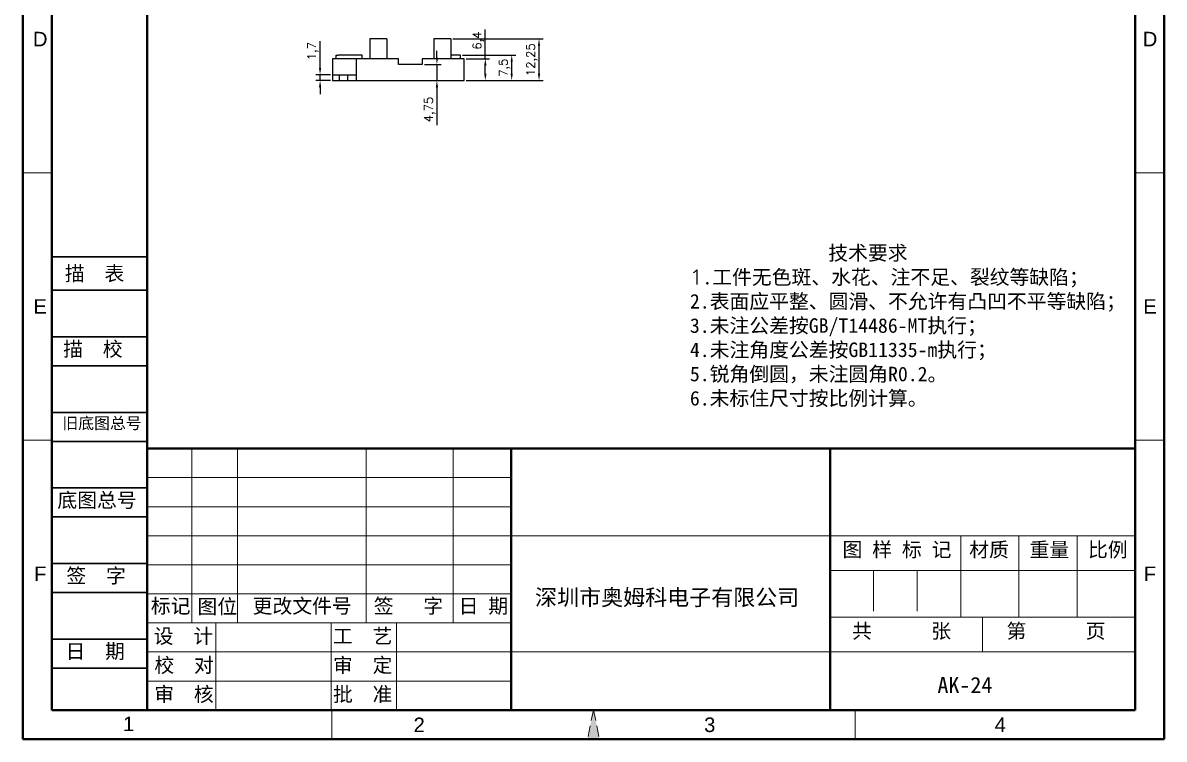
# Model space of a CAD drawing. Header units: millimetres. Extents: x 32211 to 32547, y -471 to 20.
# Drawn here: x 32210.8 to 32547.3, y -471.3 to -260.1 of the extents above; entities that cross this region are included whole.
import ezdxf
from ezdxf.enums import TextEntityAlignment as Align

# ---------------------------------------------------------------- set-up
doc = ezdxf.new("R2010")
doc.units = ezdxf.units.MM
doc.linetypes.add('ACAD_ISO10W100', pattern=[18, 12, -3, 0, -3])
doc.linetypes.add('HIDDEN2', pattern=[4.7625, 3.175, -1.5875])
for name, color, linetype, lineweight in [('dim', 82, 'Continuous', 9), ('图层1', 7, 'ACAD_ISO10W100', 15), ('图层2', 7, 'Continuous', 30), ('图层3', 7, 'Continuous', 15), ('图层4', 7, 'Continuous', 40), ('图层5', 7, 'HIDDEN2', 15)]:
    doc.layers.add(name, color=color, linetype=linetype, lineweight=lineweight)
doc.layers.add('尺寸线', color=7, linetype='Continuous')
doc.styles.get("Standard").update_dxf_attribs({"font": 'txt', "bigfont": 'gbcbig.shx'})
doc.styles.add('样式 3', font='arial.ttf', dxfattribs={"height": 3.8})
doc.dimstyles.new('ISO-25', dxfattribs={"dimtxt": 2.5, "dimasz": 2.5, "dimexe": 1.25, "dimexo": 0.625, "dimtad": 1, "dimtxsty": 'Standard', "dimcen": 2.5, "dimadec": 0, "dimazin": 0, "dimtfac": 1, "dimtmove": 0, "dimatfit": 3, "dimfxl": 0, "dimarcsym": 0})

# ---------------------------------------------------------------- blocks, each defined once
blk = doc.blocks.new('*D2559')
at = {"layer": 'Defpoints', "color": 0, "transparency": 16777216}
for p in [(32340.91, -270.71), (32347.17, -270.71), (32340.91, -277.11)]:
    blk.add_point(p, dxfattribs=at)
at = {"layer": 'dim', "color": 0, "lineweight": -2, "transparency": 16777216}
for p, q in [((32347.17, -270.71), (32347.17, -262.04)), ((32341.53, -270.71), (32348.42, -270.71)), ((32347.17, -275.11), (32347.17, -272.71)), ((32341.53, -277.11), (32348.42, -277.11))]:
    blk.add_line(p, q, dxfattribs=at)
at = {"layer": 'dim', "color": 0, "transparency": 16777216}
for points in [[(32346.84, -272.71), (32347.51, -272.71), (32347.17, -270.71)], [(32346.84, -275.11), (32347.51, -275.11), (32347.17, -277.11)]]:
    blk.add_solid(points, dxfattribs=at)
at = {"layer": 'dim', "color": 0, "transparency": 16777216, "insert": (32345.09, -265.37), "char_height": 2.5, "attachment_point": 5, "rotation": 90}
blk.add_mtext('6,4', dxfattribs=at)
blk = doc.blocks.new('*D2560')
at = {"layer": 'Defpoints', "color": 0, "transparency": 16777216}
for p in [(32339.81, -269.61), (32354.95, -269.61), (32341.53, -277.11)]:
    blk.add_point(p, dxfattribs=at)
at = {"layer": 'dim', "color": 0, "lineweight": -2, "transparency": 16777216}
for p, q in [((32340.43, -269.61), (32356.2, -269.61)), ((32354.95, -275.11), (32354.95, -271.61)), ((32342.16, -277.11), (32356.2, -277.11))]:
    blk.add_line(p, q, dxfattribs=at)
at = {"layer": 'dim', "color": 0, "transparency": 16777216}
for points in [[(32354.62, -271.61), (32355.28, -271.61), (32354.95, -269.61)], [(32354.62, -275.11), (32355.28, -275.11), (32354.95, -277.11)]]:
    blk.add_solid(points, dxfattribs=at)
at = {"layer": 'dim', "color": 0, "transparency": 16777216, "insert": (32352.87, -273.36), "char_height": 2.5, "attachment_point": 5, "rotation": 90}
blk.add_mtext('7,5', dxfattribs=at)
blk = doc.blocks.new('*D2561')
at = {"layer": 'Defpoints', "color": 0, "transparency": 16777216}
for p in [(32336.98, -264.86), (32363, -264.86), (32340.91, -277.11)]:
    blk.add_point(p, dxfattribs=at)
at = {"layer": 'dim', "color": 0, "lineweight": -2, "transparency": 16777216}
for p, q in [((32337.61, -264.86), (32364.25, -264.86)), ((32363, -275.11), (32363, -266.86)), ((32341.53, -277.11), (32364.25, -277.11))]:
    blk.add_line(p, q, dxfattribs=at)
at = {"layer": 'dim', "color": 0, "transparency": 16777216}
for points in [[(32362.67, -266.86), (32363.33, -266.86), (32363, -264.86)], [(32362.67, -275.11), (32363.33, -275.11), (32363, -277.11)]]:
    blk.add_solid(points, dxfattribs=at)
at = {"layer": 'dim', "color": 0, "transparency": 16777216, "insert": (32360.92, -270.98), "char_height": 2.5, "attachment_point": 5, "rotation": 90}
blk.add_mtext('12,25', dxfattribs=at)
blk = doc.blocks.new('*D2562')
at = {"layer": 'Defpoints', "color": 0, "transparency": 16777216}
for p in [(32328.58, -272.36), (32328.58, -277.11), (32332.9, -277.11)]:
    blk.add_point(p, dxfattribs=at)
at = {"layer": 'dim', "color": 0, "lineweight": -2, "transparency": 16777216}
for p, q in [((32332.9, -270.36), (32332.9, -268.36)), ((32329.21, -272.36), (32334.15, -272.36)), ((32332.9, -272.36), (32332.9, -277.11)), ((32329.21, -277.11), (32334.15, -277.11)), ((32332.9, -279.11), (32332.9, -290.27))]:
    blk.add_line(p, q, dxfattribs=at)
at = {"layer": 'dim', "color": 0, "transparency": 16777216}
for points in [[(32332.57, -270.36), (32333.23, -270.36), (32332.9, -272.36)], [(32332.57, -279.11), (32333.23, -279.11), (32332.9, -277.11)]]:
    blk.add_solid(points, dxfattribs=at)
at = {"layer": 'dim', "color": 0, "transparency": 16777216, "insert": (32330.82, -285.69), "char_height": 2.5, "attachment_point": 5, "rotation": 90}
blk.add_mtext('4,75', dxfattribs=at)
blk = doc.blocks.new('*D2563')
at = {"layer": 'Defpoints', "color": 0, "transparency": 16777216}
for p in [(32298.45, -275.41), (32302.11, -275.41), (32302.11, -277.11)]:
    blk.add_point(p, dxfattribs=at)
at = {"layer": 'dim', "color": 0, "lineweight": -2, "transparency": 16777216}
for p, q in [((32298.45, -273.41), (32298.45, -265.57)), ((32301.48, -275.41), (32297.2, -275.41)), ((32298.45, -277.11), (32298.45, -275.41)), ((32301.48, -277.11), (32297.2, -277.11)), ((32298.45, -279.11), (32298.45, -281.11))]:
    blk.add_line(p, q, dxfattribs=at)
at = {"layer": 'dim', "color": 0, "transparency": 16777216}
for points in [[(32298.12, -273.41), (32298.78, -273.41), (32298.45, -275.41)], [(32298.12, -279.11), (32298.78, -279.11), (32298.45, -277.11)]]:
    blk.add_solid(points, dxfattribs=at)
at = {"layer": 'dim', "color": 0, "transparency": 16777216, "insert": (32296.37, -268.49), "char_height": 2.5, "attachment_point": 5, "rotation": 90}
blk.add_mtext('1,7', dxfattribs=at)

msp = doc.modelspace()

# ---------------------------------------------------------------- hatches: boundary and pattern name
at = {"layer": '图层5'}
msp.add_hatch(color=0, dxfattribs=at).paths.add_polyline_path([(32379.061, -462.699), (32377.298, -471.265), (32380.824, -471.265)])

# ---------------------------------------------------------------- linework, layer by layer
for p, q in [((32313.132, -264.857), (32313.132, -270.707)), ((32318.132, -264.857), (32313.132, -264.857)), ((32318.132, -264.857), (32318.132, -270.707)), ((32331.982, -264.857), (32331.982, -270.707)), ((32336.982, -264.857), (32331.982, -264.857)), ((32336.982, -264.857), (32336.982, -270.707)), ((32302.109, -270.707), (32302.109, -277.107)), ((32321.532, -270.707), (32302.109, -270.707)), ((32303.209, -270.707), (32303.209, -269.607)), ((32303.209, -269.607), (32303.809, -269.607)), ((32310.905, -269.607), (32303.809, -269.607)), ((32309.209, -277.107), (32309.209, -270.707)), ((32310.905, -270.707), (32310.905, -269.607)), ((32321.532, -272.357), (32321.532, -270.707)), ((32328.582, -272.357), (32321.532, -272.357)), ((32340.909, -270.707), (32328.582, -270.707)), ((32328.582, -270.707), (32328.582, -272.357)), ((32339.209, -269.607), (32336.982, -269.607)), ((32339.809, -269.607), (32339.209, -269.607)), ((32339.809, -270.707), (32339.809, -269.607)), ((32340.909, -277.107), (32340.909, -270.707)), ((32302.109, -275.407), (32309.209, -275.407)), ((32304.109, -275.407), (32304.109, -277.107)), ((32306.509, -275.407), (32306.509, -277.107)), ((32302.109, -277.107), (32340.909, -277.107))]:
    msp.add_line(p, q)
at = {"layer": '图层1', "color": 0}
for p, q in [((32219.39, -304.313), (32210.824, -304.313)), ((32547.298, -304.313), (32538.732, -304.313)), ((32219.39, -383.121), (32210.824, -383.121)), ((32547.298, -383.121), (32538.732, -383.121)), ((32461.638, -421.582), (32461.638, -435.288)), ((32474.487, -421.582), (32474.487, -435.288)), ((32274.119, -437.001), (32274.119, -428.435)), ((32274.119, -437.001), (32274.119, -428.435))]:
    msp.add_line(p, q, dxfattribs=at)
at = {"layer": '图层2', "color": 0}
for p, q in [((32247.506, -329.069), (32219.39, -329.069)), ((32247.506, -338.955), (32219.39, -338.955)), ((32247.506, -338.955), (32232.57, -338.955)), ((32247.506, -352.661), (32219.39, -352.661)), ((32247.506, -361.227), (32219.39, -361.227)), ((32247.506, -361.227), (32232.57, -361.227)), ((32247.506, -361.227), (32232.57, -361.227)), ((32247.506, -374.933), (32219.39, -374.933)), ((32247.506, -383.499), (32219.39, -383.499)), ((32247.506, -383.499), (32232.57, -383.499)), ((32247.506, -397.204), (32219.39, -397.204)), ((32247.506, -405.77), (32219.39, -405.77)), ((32247.506, -405.77), (32232.57, -405.77)), ((32247.506, -419.476), (32219.39, -419.476)), ((32247.506, -428.042), (32219.39, -428.042)), ((32247.506, -428.042), (32232.57, -428.042)), ((32247.506, -441.748), (32219.39, -441.748)), ((32247.506, -450.314), (32219.39, -450.314))]:
    msp.add_line(p, q, dxfattribs=at)
at = {"layer": '图层3', "color": 0}
for p, q in [((32260.681, -437.001), (32260.681, -385.605)), ((32274.119, -428.435), (32274.119, -385.605)), ((32312.002, -436.899), (32312.002, -385.605)), ((32337.7, -436.875), (32337.7, -385.605)), ((32354.832, -394.171), (32247.506, -394.171)), ((32354.832, -402.737), (32247.506, -402.737)), ((32354.832, -402.737), (32247.506, -402.737)), ((32354.832, -411.303), (32247.506, -411.303)), ((32334.028, -411.303), (32538.732, -411.303)), ((32487.336, -411.303), (32487.336, -435.288)), ((32504.468, -411.303), (32504.468, -435.288)), ((32521.6, -411.303), (32521.6, -435.288)), ((32354.832, -419.869), (32247.506, -419.869)), ((32538.732, -421.582), (32448.789, -421.582)), ((32487.336, -421.582), (32487.336, -435.288)), ((32354.832, -428.435), (32247.506, -428.435)), ((32354.832, -437.001), (32247.506, -437.001)), ((32267.74, -462.699), (32267.74, -437.001)), ((32301.684, -462.699), (32301.684, -436.899)), ((32321.003, -462.597), (32321.003, -436.899)), ((32538.732, -435.288), (32448.789, -435.288)), ((32493.76, -435.288), (32493.76, -445.567)), ((32354.832, -445.567), (32247.506, -445.567)), ((32354.832, -445.567), (32247.972, -445.567)), ((32334.028, -445.567), (32538.732, -445.567)), ((32247.506, -450.314), (32247.263, -450.314)), ((32354.832, -454.133), (32247.506, -454.133)), ((32301.967, -462.699), (32301.967, -471.265)), ((32456.155, -462.699), (32456.155, -471.265)), ((32456.155, -462.699), (32456.155, -471.265))]:
    msp.add_line(p, q, dxfattribs=at)
at = {"layer": '图层4', "color": 0}
for p, q in [((32247.506, -462.699), (32247.506, 11.688)), ((32247.506, -385.605), (32247.506, -462.699)), ((32538.732, -385.605), (32247.506, -385.605)), ((32409.843, -385.605), (32255.654, -385.605)), ((32354.832, -462.699), (32354.832, -385.605)), ((32448.789, -462.699), (32448.789, -385.605)), ((32247.506, -421.582), (32247.506, -462.699))]:
    msp.add_line(p, q, dxfattribs=at)
at = {"layer": '图层5', "color": 0}
for p, q in [((32354.832, -437.001), (32247.506, -437.001)), ((32379.061, -462.699), (32377.298, -471.265)), ((32379.061, -462.699), (32380.824, -471.265))]:
    msp.add_line(p, q, dxfattribs=at)
at = {"layer": '尺寸线', "color": 0, "lineweight": 40}
for p, q in [((32210.824, 20.254), (32210.824, -471.265)), ((32547.298, 20.254), (32547.298, -471.265)), ((32219.39, 11.688), (32219.39, -462.699)), ((32538.732, 11.688), (32538.732, -462.699)), ((32219.39, -462.699), (32538.732, -462.699)), ((32210.824, -471.265), (32547.298, -471.265))]:
    msp.add_line(p, q, dxfattribs=at)

# ---------------------------------------------------------------- texts
at = {"layer": '图层1', "color": 0, "style": '样式 3'}
for s, p in [('D', (32215.949, -264.909)), ('D', (32543.122, -264.909)), ('E', (32215.949, -343.717)), ('E', (32543.122, -343.717)), ('F', (32215.949, -422.524)), ('F', (32543.122, -422.524))]:
    msp.add_text(s, height=4.283, dxfattribs=at).set_placement(p, align=Align.MIDDLE)
at = {"layer": '图层1', "color": 0, "attachment_point": 1}
for s, insert, char_height, width in [('{\\fSimSun|b0|i0|c134|p2;图 样 标 记}', (32452.467, -413.247), 4.28302, 53.13738), ('{\\fSimSun|b0|i0|c134|p2;材质 }', (32489.823, -413.265), 4.28302, 35.72091), ('{\\fSimSun|b0|i0|c134|p2;深圳市奥姆科电子有限公司}', (32361.821, -427.085), 4.75891, 89.92113), ('{\\fSimSun|b0|i0|c134|p2;标记}', (32248.558, -429.856), 4.28302, 11.99246), ('{\\fSimSun|b0|i0|c134|p2;图位}', (32262.312, -430.029), 4.28302, 11.99246), ('{\\fSimSun|b0|i0|c134|p2;更改文件号}', (32278.573, -429.856), 4.28302, 35.72091), ('{\\fSimSun|b0|i0|c134|p2;AK-24}', (32480.461, -452.929), 4.75891, 59.04154), ('{\\fSimSun|b0|i0|c134|p2;审  核}', (32249.566, -455.878), 4.28302, 34.73239), ('{\\fSimSun|b0|i0|c134|p2;批  准}', (32302.258, -455.878), 4.28302, 35.72091)]:
    msp.add_mtext(s, dxfattribs=dict(at, insert=insert, char_height=char_height, width=width))
at = {"layer": '图层2', "color": 0, "attachment_point": 1}
for s, insert, char_height, width in [('{\\fSimSun|b0|i0|c134|p2;描\\fSimSun|b0|i0|c0|p2;  \\fSimSun|b0|i0|c134|p2;表}', (32223.218, -331.86), 4.28297, 47.9936), ('{\\fSimSun|b0|i0|c134|p2;描\\fSimSun|b0|i0|c0|p2;  \\fSimSun|b0|i0|c134|p2;校}', (32222.73, -354.131), 4.28297, 47.9936), ('{\\fSimSun|b0|i0|c134|p2;旧底图总号}', (32222.489, -376.403), 3.42642, 47.9936), ('{\\fSimSun|b0|i0|c134|p2;底图总号}', (32221.004, -398.674), 4.28297, 47.9936), ('{\\fSimSun|b0|i0|c134|p2;重量 }', (32507.607, -413.265), 4.28302, 35.72091), ('{\\fSimSun|b0|i0|c134|p2;比例 }', (32524.838, -413.265), 4.28302, 35.72091), ('{\\fSimSun|b0|i0|c134|p2;签\\fSimSun|b0|i0|c0|p2;  \\fSimSun|b0|i0|c134|p2;字}', (32223.657, -420.946), 4.28297, 47.9936), ('{\\fSimSun|b0|i0|c134|p2;签   字}', (32314.289, -429.856), 4.28302, 35.72091), ('{\\fSimSun|b0|i0|c134|p2;日 期}', (32339.308, -429.856), 4.28302, 35.72091), ('{\\fSimSun|b0|i0|c134|p2;共      张}', (32455.29, -437.232), 4.28302, 47.38766), ('{\\fSimSun|b0|i0|c134|p2;第      页}', (32500.832, -437.232), 4.28302, 43.98508), ('{\\fSimSun|b0|i0|c134|p2;设  计}', (32249.399, -438.745), 4.28302, 33.20026), ('{\\fSimSun|b0|i0|c134|p2;工  艺}', (32302.258, -438.745), 4.28302, 35.72091), ('{\\fSimSun|b0|i0|c134|p2;日\\fSimSun|b0|i0|c0|p2;  \\fSimSun|b0|i0|c134|p2;期}', (32223.413, -443.217), 4.28297, 47.9936), ('{\\fSimSun|b0|i0|c134|p2;校  对}', (32249.606, -447.312), 4.28302, 31.05498), ('{\\fSimSun|b0|i0|c134|p2;审  定}', (32302.258, -447.312), 4.28302, 35.72091)]:
    msp.add_mtext(s, dxfattribs=dict(at, insert=insert, char_height=char_height, width=width))
at = {"layer": '图层3', "color": 0, "insert": (32407.484, -325.789), "char_height": 4.28302, "width": 202.86245, "attachment_point": 1}
msp.add_mtext('{\\fSimSun|b0|i0|c134|p54;              技术要求\\P}1{\\fSimSun|b0|i0|c134|p54;.工件无色斑、水花、注不足、裂纹等缺陷；\\P2.表面应平整、圆滑、不允许有凸凹不平等缺陷；\\P3.未注公差按GB/T14486-MT执行；\\P4.未注角度公差按GB11335-m执行；\\P5.锐角倒圆，未注圆角R0.2。}\\P{\\fSimSun|b0|i0|c134|p2;6.未标住尺寸按比例计算。}', dxfattribs=at)
at = {"layer": '图层5', "color": 0, "style": '样式 3'}
for s, p in [('1', (32242.004, -466.758)), ('2', (32327.665, -467.014)), ('3', (32413.325, -467.014)), ('4', (32498.986, -467.014))]:
    msp.add_text(s, height=4.283, dxfattribs=at).set_placement(p, align=Align.MIDDLE)

# ---------------------------------------------------------------- dimensions: what is measured, and where the dimension line sits
at = {"layer": 'dim'}
for base, p1, p2, picture, middle in [((32347.173, -270.707), (32340.909, -277.107), (32340.909, -270.707), '*D2559', (32345.09, -265.374)), ((32298.45, -275.407), (32302.109, -277.107), (32302.109, -275.407), '*D2563', (32296.367, -268.49)), ((32362.999, -264.857), (32340.909, -277.107), (32336.982, -264.857), '*D2561', (32360.916, -270.982)), ((32332.901, -277.107), (32328.582, -272.357), (32328.582, -277.107), '*D2562', (32330.818, -285.69)), ((32354.951, -269.607), (32341.534, -277.107), (32339.809, -269.607), '*D2560', (32352.867, -273.357))]:
    dim = msp.add_linear_dim(base=base, p1=p1, p2=p2, angle=90, dimstyle='ISO-25', override={"dimasz": 2}, dxfattribs=at)
    dim.commit()
    dim.dimension.update_dxf_attribs({"geometry": picture, "text_midpoint": middle})

doc.saveas('drawing.dxf')
